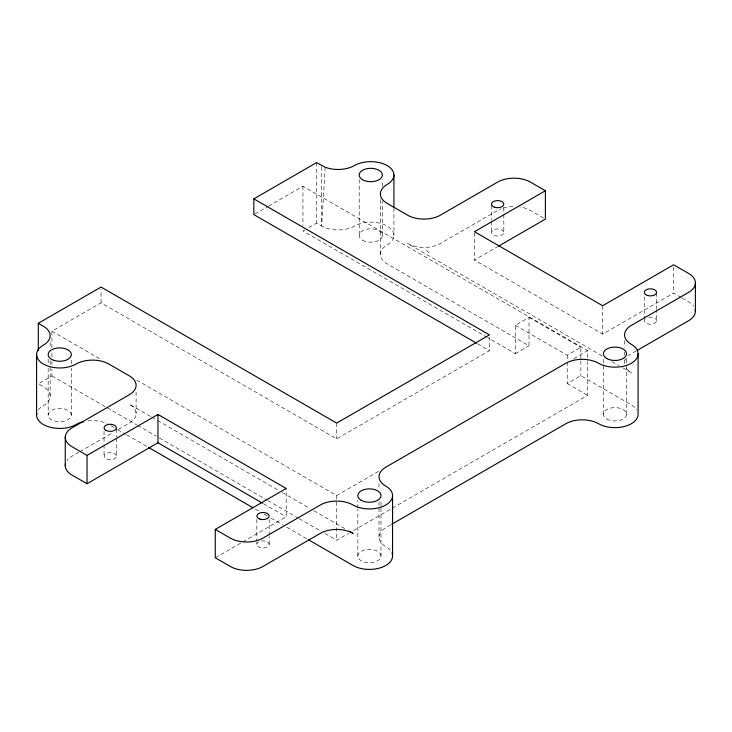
<?xml version="1.0" encoding="UTF-8"?>
<svg xmlns="http://www.w3.org/2000/svg" width="732" height="732" viewBox="0 0 732 732"><rect width="100%" height="100%" fill="white"/><g stroke="black" fill="none" stroke-linecap="round" stroke-linejoin="round"><path stroke-width="0.55" stroke-dasharray="3.66 2.75" d="M38.366 409.947A23.15 13.368 0 0 1 43.38 405.62A23.15 13.368 0 0 0 43.38 386.716L38.302 383.778L51.935 375.9L51.935 369.193M51.935 364.719L51.935 361.361M51.935 356.896L51.935 352.421M51.935 347.947L51.935 331.166L101.053 302.819L336.674 438.852L489.452 350.646L489.452 337.141M71.324 415.071A11.575 6.679 0 0 0 53.967 409.28A11.575 6.679 0 0 0 53.967 420.854A11.575 6.679 0 0 0 71.324 415.071L71.324 368.278M71.324 363.713L71.324 359.147M101.053 302.819L101.053 289.167M269.184 544.388L269.184 536.446M269.184 535.312L269.184 519.436M357.838 556.046L357.838 509.252M357.838 508.109L357.838 500.121M380.988 556.046A11.575 6.679 0 0 0 363.621 550.254A11.575 6.679 0 0 0 363.621 561.828A11.575 6.679 0 0 0 380.988 556.046L380.988 506.965M380.988 505.83L380.988 500.121M382.351 235.503L382.351 201.263M382.351 186.422L382.351 179.578M603.378 414.275L603.378 357.216M626.528 414.275L626.528 357.216M645.075 318.932A6.176 3.569 0 0 0 648.827 324.157A6.176 3.569 0 0 0 656.595 320.717L656.595 310.505M656.595 309.371L656.595 293.495M325.173 167.225L321.668 226.051A23.15 13.368 0 0 0 354.407 226.051A23.15 13.368 0 0 1 387.146 226.051A23.15 13.368 0 0 1 387.146 244.946A23.15 13.368 0 0 0 387.146 263.849L529.016 345.76L529.016 317.404L515.374 325.283L515.374 353.638L487.787 337.708M254.809 214.046L267.491 206.717M268.47 206.159L302.938 186.257L587.677 350.646L587.677 360.711M304.887 229.866L302.938 230.992L486.798 337.141M308.785 227.615L316.581 223.114L321.668 226.051L321.668 165.56M78.946 452.184L72.029 456.182A23.15 13.368 0 0 0 67.005 460.51M79.934 451.617L112.527 432.795M118.456 429.373L129.317 423.096A23.15 13.368 0 0 0 129.326 404.201L150.636 416.508M681.117 297.476L673.614 293.148L602.683 334.103L474.446 260.07L497.11 246.986M515.374 353.638L529.016 345.76M215.263 557.775L241.862 542.421M242.85 541.845L286.194 516.819L286.194 488.473M515.374 325.283L567.208 355.212L580.851 347.334L580.851 359.815M136.674 380.091L336.674 495.555L379.167 471.024M573.842 358.625L587.677 350.646M567.208 362.02L567.208 383.568L580.851 375.69L631.323 404.833A23.15 13.368 0 0 1 636.877 409.984M636.264 350.939L631.323 353.794A23.15 13.368 0 0 0 628.449 355.816M324.852 533.463L336.674 540.289L348.533 533.445M353.474 530.59L587.677 395.381L587.677 361.828M390.723 524.835L385.782 527.69A23.15 13.368 0 0 0 385.782 546.594A23.15 13.368 0 0 1 391.776 552.587M543.51 218.026L530.38 210.45A23.15 13.368 0 0 0 519.629 206.936M682.05 298.015L688.62 301.813A23.15 13.368 0 0 1 693.634 306.141M602.088 355.816L407.605 243.527A23.15 13.368 0 0 0 440.344 243.527L497.641 210.45A23.15 13.368 0 0 1 501.146 208.785M611.989 361.526L618.805 365.469M622.658 367.693L631.323 372.698A23.15 13.368 0 0 1 626.308 368.361M529.016 317.404L580.851 347.334M567.208 383.568L587.677 395.381M477.575 343.784L489.452 350.646M51.935 331.166L101.199 359.613M151.625 417.075L156.575 419.93M157.563 420.507L278.288 490.202M282.25 492.49L309.956 508.484M313.909 510.771L345.339 528.916M51.935 375.9L106.131 407.193M107.11 407.761L136.674 424.825M137.653 425.393L156.374 436.199M159.329 437.91L266.723 499.91M267.702 500.478L298.244 518.11M299.232 518.677L320.909 531.194M263.511 503.726L286.194 516.819M110.834 425.658L116.772 429.08M117.76 429.657L125.666 434.222M126.654 434.79L147.416 446.776M255.166 508.987L259.128 511.275M264.069 514.129L267.034 515.84M270.986 518.119L282.854 524.972M286.807 527.25L306.58 538.67M429.108 252.796L425.768 249.905M673.614 267.061L673.614 293.148M644.252 296.899L644.252 318.447M624.542 340.563L624.542 347.361M624.542 351.9L624.542 355.304M624.542 359.842L624.542 363.246A23.15 13.368 0 0 1 626.308 358.131M602.674 305.747L602.683 334.103M580.851 360.94L580.851 375.69M567.208 355.212L567.208 360.885M503.817 207.559L503.817 213.222M503.817 214.357L503.817 232.501A6.176 3.569 0 0 1 494.548 235.594A6.176 3.569 0 0 1 494.548 229.418A6.176 3.569 0 0 1 503.817 232.501M491.465 205.289L491.465 220.03M491.465 221.165L491.465 232.501M474.446 232.849L474.446 260.07M393.926 208.108L393.926 235.503M380.365 199.616L380.365 254.397M379.002 483.504L379.002 489.205M379.002 501.759L379.002 537.142M359.202 179.578L359.202 235.503M336.674 423.096L336.674 438.852M336.674 495.555L336.674 540.289M316.581 162.623L316.581 223.114M302.938 186.257L302.938 225.602M256.831 519.436L256.831 540.985M256.831 542.119L256.831 544.388M136.106 392.096L136.106 413.653M116.397 428.961L116.397 436.894M116.397 438.029L116.397 456.182A6.176 3.569 0 0 1 107.137 459.266A6.176 3.569 0 0 1 107.137 453.09A6.176 3.569 0 0 1 116.397 456.182M104.054 431.23L104.054 443.702M104.054 444.836L104.054 456.182M50.16 342.521L50.16 348.231M50.16 360.785L50.16 396.168M48.175 359.147L48.175 363.713M48.175 368.278L48.175 415.071M87.977 420.863A23.15 13.368 0 0 1 107.174 423.636M261.406 540.948A6.176 3.569 0 0 1 269.156 544.699A6.176 3.569 0 0 1 260.4 547.618A6.176 3.569 0 0 1 258.643 541.863M648.827 317.267A6.176 3.569 0 0 1 656.595 320.717M503.094 208.117A23.15 13.368 0 0 1 514.01 206.534M362.587 240.224A11.575 6.679 0 0 0 381.958 237.232A11.575 6.679 0 0 0 367.775 229.043A11.575 6.679 0 0 0 362.587 240.224M606.773 419.006A11.575 6.679 0 0 0 626.135 416.005A11.575 6.679 0 0 0 611.961 407.825A11.575 6.679 0 0 0 606.773 419.006"/><path stroke-width="1.1" d="M38.302 350.683L38.302 323.297L43.38 326.225A23.15 13.368 0 0 1 43.38 345.129A23.15 13.368 0 0 0 43.38 364.033A23.15 13.368 0 0 0 76.119 364.033A23.15 13.368 0 0 1 108.858 364.033L129.317 375.845A23.15 13.368 0 0 1 129.317 394.749L72.029 427.827A23.15 13.368 0 0 0 72.029 446.73L87.035 455.386L157.966 414.44L286.194 488.473L215.263 529.419L215.263 557.775L230.269 566.44A23.15 13.368 0 0 0 263.008 566.44L320.305 533.363A23.15 13.368 0 0 1 353.044 533.363L349.191 531.139M498.099 246.419L545.386 219.115L545.386 190.759L530.38 182.094A23.15 13.368 0 0 0 497.641 182.094L440.344 215.181A23.15 13.368 0 0 1 407.605 215.181L387.146 203.368A23.15 13.368 0 0 1 387.146 184.464A23.15 13.368 0 0 0 387.146 165.56A23.15 13.368 0 0 0 354.407 165.56A23.15 13.368 0 0 1 325.173 167.225L316.581 162.623L253.83 198.857L253.83 214.604L476.587 343.217M392.562 556.046L392.562 495.555M638.103 353.794L638.103 414.275A23.15 13.368 0 0 1 623.82 426.628A23.15 13.368 0 0 1 598.584 423.727A23.15 13.368 0 0 0 565.845 423.727L391.721 524.268M695.4 311.256L695.4 282.909M38.302 323.297L101.053 287.063L336.674 423.096L489.452 334.89L253.83 198.857M545.386 190.759L474.446 231.715L602.674 305.747L673.614 264.792L688.62 273.457A23.15 13.368 0 0 1 688.62 292.361L631.323 325.438A23.15 13.368 0 0 0 631.323 344.342A23.15 13.368 0 0 1 631.323 363.246A23.15 13.368 0 0 1 598.584 363.246A23.15 13.368 0 0 0 565.845 363.246L385.782 467.208A23.15 13.368 0 0 0 385.782 486.103A23.15 13.368 0 0 1 385.782 505.007A23.15 13.368 0 0 1 353.044 505.007A23.15 13.368 0 0 0 320.296 505.007L263.008 538.084A23.15 13.368 0 0 1 230.269 538.084L215.263 529.419M65.45 463.887A23.15 13.368 0 0 0 72.029 475.077L87.035 483.742L157.966 442.787L262.523 503.159M637.252 350.372L688.62 320.708A23.15 13.368 0 0 0 695.199 309.517M148.404 447.344L253.19 507.852M308.556 539.813L353.044 565.497A23.15 13.368 0 0 0 380.329 567.831A23.15 13.368 0 0 0 392.114 553.429M393.926 175.012L393.926 206.964M157.966 414.44L157.966 442.787M87.035 455.386L87.035 483.742M65.249 437.279L65.249 465.625M36.6 354.581L36.6 415.062M36.801 413.324A23.15 13.368 0 0 0 49.511 427.058A23.15 13.368 0 0 0 76.119 424.514A23.15 13.368 0 0 1 83.631 421.623M53.967 360.364A11.575 6.679 0 0 0 71.324 354.581A11.575 6.679 0 0 0 53.967 348.789A11.575 6.679 0 0 0 53.967 360.364M494.548 207.238A6.176 3.569 0 0 0 503.817 204.155A6.176 3.569 0 0 0 494.548 201.062A6.176 3.569 0 0 0 494.548 207.238M606.773 358.515A11.575 6.679 0 0 0 626.135 355.523A11.575 6.679 0 0 0 611.961 347.334A11.575 6.679 0 0 0 606.773 358.515M259.924 519.116A6.176 3.569 0 0 0 269.184 516.033A6.176 3.569 0 0 0 259.924 512.949A6.176 3.569 0 0 0 259.924 519.116M105.856 430.343A6.176 3.569 0 0 0 116.187 428.751A6.176 3.569 0 0 0 108.629 424.386A6.176 3.569 0 0 0 105.856 430.343M647.335 295.444A6.176 3.569 0 0 0 656.595 292.361A6.176 3.569 0 0 0 647.335 289.277A6.176 3.569 0 0 0 647.335 295.444M361.224 500.285A11.575 6.679 0 0 0 380.594 497.284A11.575 6.679 0 0 0 366.412 489.104A11.575 6.679 0 0 0 361.224 500.285M362.587 179.733A11.575 6.679 0 0 0 381.958 176.741A11.575 6.679 0 0 0 367.775 168.552A11.575 6.679 0 0 0 362.587 179.733"/></g></svg>
